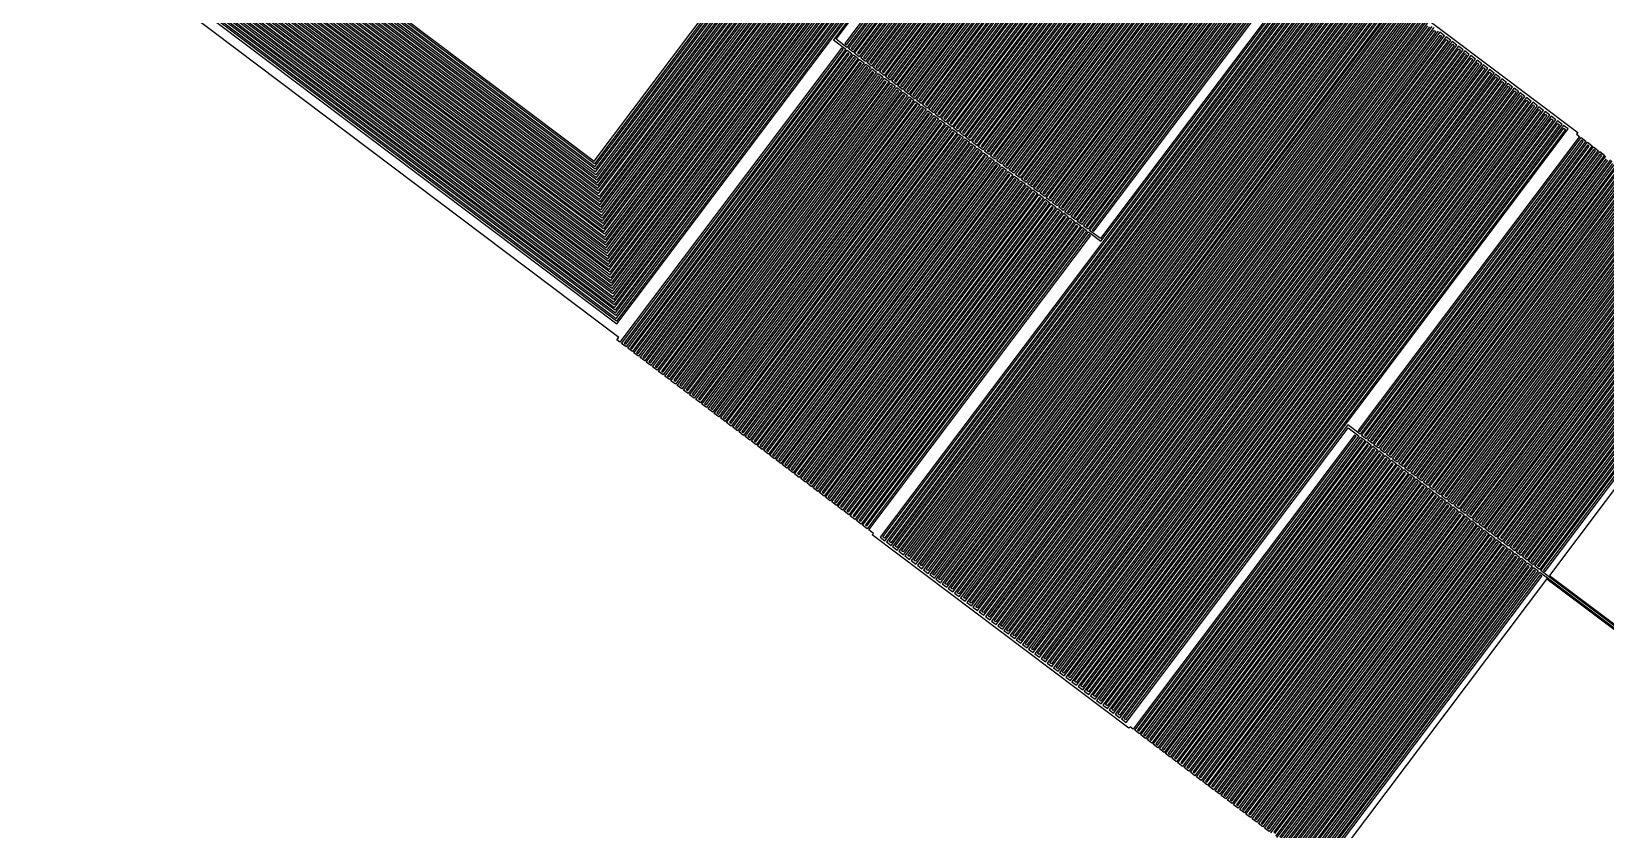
# Model space of a CAD drawing. Extents: x -2500 to 2500, y -2500 to 2500.
# Drawn here: x -1890 to -914, y 764 to 1258 of the extents above; entities that cross this region are included whole.
import ezdxf

# ---------------------------------------------------------------- set-up
doc = ezdxf.new("R2010")
doc.units = 0
doc.layers.add('L0D0', color=1, linetype='CONTINUOUS')

msp = doc.modelspace()

# ---------------------------------------------------------------- linework, layer by layer
at = {"layer": 'L0D0'}
for points in [[(-1881.919, 1344.277), (-1527.325, 1077.071), (-1260.119, 1431.665)], [(-1261.8, 1431.429), (-1527.561, 1078.752), (-1880.238, 1344.513)], [(-1878.558, 1344.749), (-1527.797, 1080.432), (-1263.48, 1431.193)], [(-1265.161, 1430.957), (-1528.033, 1082.113), (-1876.877, 1344.985)], [(-1875.197, 1345.222), (-1528.27, 1083.793), (-1266.841, 1430.72)], [(-1268.522, 1430.484), (-1528.506, 1085.474), (-1873.516, 1345.458)], [(-1871.836, 1345.694), (-1528.742, 1087.154), (-1270.202, 1430.248)], [(-1271.883, 1430.012), (-1528.978, 1088.835), (-1870.155, 1345.93)], [(-1868.475, 1346.166), (-1529.214, 1090.515), (-1273.563, 1429.776)], [(-1275.244, 1429.539), (-1529.451, 1092.196), (-1866.794, 1346.403)], [(-1865.114, 1346.639), (-1529.687, 1093.876), (-1276.924, 1429.303)], [(-1278.605, 1429.067), (-1529.923, 1095.557), (-1863.433, 1346.875)], [(-1861.753, 1347.111), (-1530.159, 1097.237), (-1280.285, 1428.831)], [(-1281.966, 1428.595), (-1530.395, 1098.918), (-1860.072, 1347.347)], [(-1858.391, 1347.583), (-1530.631, 1100.599), (-1283.647, 1428.359)], [(-1285.327, 1428.122), (-1530.868, 1102.279), (-1856.711, 1347.82)], [(-1855.03, 1348.056), (-1531.104, 1103.96), (-1287.008, 1427.886)], [(-1288.688, 1427.65), (-1531.34, 1105.64), (-1853.35, 1348.292)], [(-1851.669, 1348.528), (-1531.576, 1107.321), (-1290.369, 1427.414)], [(-1292.049, 1427.178), (-1531.812, 1109.001), (-1849.989, 1348.764)], [(-1848.308, 1349.001), (-1532.049, 1110.682), (-1293.73, 1426.941)], [(-1295.41, 1426.705), (-1532.285, 1112.362), (-1846.628, 1349.237)], [(-1844.947, 1349.473), (-1532.521, 1114.043), (-1297.091, 1426.469)], [(-1298.771, 1426.233), (-1532.757, 1115.723), (-1843.267, 1349.709)], [(-1841.586, 1349.945), (-1532.993, 1117.404), (-1300.452, 1425.997)], [(-1302.132, 1425.761), (-1533.229, 1119.084), (-1839.906, 1350.181)], [(-1838.225, 1350.418), (-1533.466, 1120.765), (-1303.813, 1425.524)], [(-1305.494, 1425.288), (-1533.702, 1122.446), (-1836.544, 1350.654)], [(-1834.864, 1350.89), (-1533.938, 1124.126), (-1307.174, 1425.052)], [(-1258.438, 1431.901), (-1393.125, 1253.167), (-1385.458, 1247.389), (-1522.792, 1065.141), (-1521.834, 1064.418), (-1384.499, 1246.667), (-1381.624, 1244.501), (-1518.958, 1062.252), (-1518, 1061.53), (-1380.666, 1243.778), (-1377.791, 1241.612), (-1515.125, 1059.363), (-1514.167, 1058.641), (-1376.832, 1240.89), (-1373.957, 1238.723), (-1511.292, 1056.475), (-1510.333, 1055.752), (-1372.999, 1238.001), (-1370.124, 1235.834), (-1507.458, 1053.586), (-1506.5, 1052.864), (-1369.166, 1235.112), (-1366.29, 1232.946), (-1503.625, 1050.697), (-1502.666, 1049.975), (-1365.332, 1232.224), (-1362.457, 1230.057), (-1499.791, 1047.808), (-1498.833, 1047.086), (-1361.499, 1229.335), (-1358.624, 1227.168), (-1495.958, 1044.92), (-1494.999, 1044.197), (-1357.665, 1226.446), (-1354.79, 1224.28), (-1492.124, 1042.031), (-1491.166, 1041.309), (-1353.832, 1223.557), (-1350.957, 1221.391), (-1488.291, 1039.142), (-1487.333, 1038.42), (-1349.998, 1220.669), (-1347.123, 1218.502), (-1484.457, 1036.254), (-1483.499, 1035.531), (-1346.165, 1217.78), (-1343.29, 1215.613), (-1480.624, 1033.365), (-1479.666, 1032.643), (-1342.331, 1214.891), (-1339.456, 1212.725), (-1476.791, 1030.476), (-1475.832, 1029.754), (-1338.498, 1212.003), (-1335.623, 1209.836), (-1472.957, 1027.587), (-1471.999, 1026.865), (-1334.665, 1209.114), (-1331.789, 1206.947), (-1469.124, 1024.699), (-1468.165, 1023.977), (-1330.831, 1206.225), (-1327.956, 1204.059), (-1465.29, 1021.81), (-1464.332, 1021.088), (-1326.998, 1203.336), (-1324.123, 1201.17), (-1461.457, 1018.921), (-1460.498, 1018.199), (-1323.164, 1200.448), (-1320.289, 1198.281), (-1457.623, 1016.033), (-1456.665, 1015.31), (-1319.331, 1197.559), (-1316.456, 1195.392), (-1453.79, 1013.144), (-1452.831, 1012.422), (-1315.497, 1194.67), (-1312.622, 1192.504), (-1449.956, 1010.255), (-1448.998, 1009.533), (-1311.664, 1191.782), (-1308.789, 1189.615), (-1446.123, 1007.366), (-1445.165, 1006.644), (-1307.83, 1188.893), (-1304.955, 1186.726), (-1442.289, 1004.478), (-1441.331, 1003.756), (-1303.997, 1186.004), (-1301.122, 1183.838), (-1438.456, 1001.589), (-1437.498, 1000.867), (-1300.163, 1183.115), (-1297.288, 1180.949), (-1434.623, 998.7), (-1433.664, 997.978), (-1296.33, 1180.227), (-1293.455, 1178.06), (-1430.789, 995.812), (-1429.831, 995.089), (-1292.497, 1177.338), (-1289.621, 1175.171), (-1426.956, 992.923), (-1425.997, 992.201), (-1288.663, 1174.449), (-1285.788, 1172.283), (-1423.122, 990.034), (-1422.164, 989.312), (-1284.83, 1171.561), (-1281.955, 1169.394), (-1419.289, 987.145), (-1418.33, 986.423), (-1280.996, 1168.672), (-1278.121, 1166.505), (-1415.455, 984.257), (-1414.497, 983.535), (-1277.163, 1165.783), (-1274.288, 1163.617), (-1411.622, 981.368), (-1410.664, 980.646), (-1273.329, 1162.894), (-1270.454, 1160.728), (-1407.788, 978.479), (-1406.83, 977.757), (-1269.496, 1160.006), (-1266.621, 1157.839), (-1403.955, 975.591), (-1402.997, 974.868), (-1265.662, 1157.117), (-1262.787, 1154.95), (-1400.122, 972.702), (-1399.163, 971.98), (-1261.829, 1154.228), (-1258.954, 1152.062), (-1396.288, 969.813), (-1395.33, 969.091), (-1257.996, 1151.34), (-1255.12, 1149.173), (-1392.455, 966.924), (-1391.496, 966.202), (-1254.162, 1148.451), (-1251.287, 1146.284), (-1388.621, 964.036), (-1387.663, 963.314), (-1250.329, 1145.562), (-1247.454, 1143.396), (-1384.788, 961.147), (-1383.829, 960.425), (-1246.495, 1142.673), (-1243.62, 1140.507), (-1380.954, 958.258), (-1379.996, 957.536), (-1242.662, 1139.785), (-1239.787, 1137.618), (-1377.121, 955.37), (-1376.162, 954.647), (-1238.828, 1136.896), (-1235.953, 1134.73), (-1373.287, 952.481), (-1372.329, 951.759), (-1234.995, 1134.007), (-1227.328, 1128.23), (-1089.633, 1310.958)], [(-1247.401, 1430.596), (-1384.736, 1248.348), (-1391.444, 1253.403), (-1256.758, 1432.138)], [(-1248.596, 1432.999), (-1385.93, 1250.75), (-1384.972, 1250.028), (-1247.638, 1432.277)], [(-1243.568, 1427.708), (-1380.902, 1245.459), (-1383.777, 1247.625), (-1246.443, 1429.874)], [(-1244.762, 1430.11), (-1382.097, 1247.862), (-1381.138, 1247.139), (-1243.804, 1429.388)], [(-1239.734, 1424.819), (-1377.069, 1242.57), (-1379.944, 1244.737), (-1242.61, 1426.985)], [(-1240.929, 1427.222), (-1378.263, 1244.973), (-1377.305, 1244.251), (-1239.971, 1426.499)], [(-1308.855, 1424.816), (-1534.174, 1125.807), (-1833.183, 1351.126)], [(-1831.503, 1351.362), (-1534.41, 1127.487), (-1310.535, 1424.58)], [(-1312.216, 1424.343), (-1534.647, 1129.168), (-1829.822, 1351.599)], [(-1828.142, 1351.835), (-1534.883, 1130.848), (-1313.896, 1424.107)], [(-1315.577, 1423.871), (-1535.119, 1132.529), (-1826.461, 1352.071)], [(-1824.781, 1352.307), (-1535.355, 1134.209), (-1317.257, 1423.635)], [(-1318.938, 1423.399), (-1535.591, 1135.89), (-1823.1, 1352.543)], [(-1821.42, 1352.779), (-1535.827, 1137.57), (-1320.618, 1423.163)], [(-1322.299, 1422.926), (-1536.064, 1139.251), (-1819.739, 1353.016)], [(-1818.058, 1353.252), (-1536.3, 1140.932), (-1323.98, 1422.69)], [(-1325.66, 1422.454), (-1536.536, 1142.612), (-1816.378, 1353.488)], [(-1814.697, 1353.724), (-1536.772, 1144.293), (-1327.341, 1422.218)], [(-1329.021, 1421.982), (-1537.008, 1145.973), (-1813.017, 1353.96)], [(-1811.336, 1354.197), (-1537.245, 1147.654), (-1330.702, 1421.745)], [(-1332.382, 1421.509), (-1537.481, 1149.334), (-1809.656, 1354.433)], [(-1807.975, 1354.669), (-1537.717, 1151.015), (-1334.063, 1421.273)], [(-1335.743, 1421.037), (-1537.953, 1152.695), (-1806.295, 1354.905)], [(-1804.614, 1355.141), (-1538.189, 1154.376), (-1337.424, 1420.801)], [(-1339.104, 1420.564), (-1538.426, 1156.056), (-1802.934, 1355.378)], [(-1801.253, 1355.614), (-1538.662, 1157.737), (-1340.785, 1420.328)], [(-1342.465, 1420.092), (-1538.898, 1159.417), (-1799.573, 1355.85)], [(-1797.892, 1356.086), (-1539.134, 1161.098), (-1344.146, 1419.856)], [(-1345.827, 1419.62), (-1539.37, 1162.779), (-1796.211, 1356.322)], [(-1794.531, 1356.558), (-1539.606, 1164.459), (-1347.507, 1419.384)], [(-1349.188, 1419.147), (-1539.843, 1166.14), (-1792.85, 1356.795)], [(-1791.17, 1357.031), (-1540.079, 1167.82), (-1350.868, 1418.911)], [(-1352.549, 1418.675), (-1540.315, 1169.501), (-1789.489, 1357.267)], [(-1787.809, 1357.503), (-1540.551, 1171.181), (-1354.229, 1418.439)], [(-1355.91, 1418.203), (-1540.787, 1172.862), (-1786.128, 1357.739)], [(-1784.448, 1357.976), (-1541.024, 1174.542), (-1357.59, 1417.966)], [(-1359.271, 1417.73), (-1541.26, 1176.223), (-1782.767, 1358.212)], [(-1781.087, 1358.448), (-1541.496, 1177.903), (-1360.951, 1417.494)], [(-1235.901, 1421.93), (-1373.235, 1239.682), (-1376.11, 1241.848), (-1238.776, 1424.097)], [(-1237.096, 1424.333), (-1374.43, 1242.084), (-1373.471, 1241.362), (-1236.137, 1423.611)], [(-1232.068, 1419.041), (-1369.402, 1236.793), (-1372.277, 1238.959), (-1234.943, 1421.208)], [(-1233.262, 1421.444), (-1370.596, 1239.196), (-1369.638, 1238.473), (-1232.304, 1420.722)], [(-1228.234, 1416.153), (-1365.568, 1233.904), (-1368.443, 1236.071), (-1231.109, 1418.319)], [(-1229.429, 1418.555), (-1366.763, 1236.307), (-1365.804, 1235.585), (-1228.47, 1417.833)], [(-1224.401, 1413.264), (-1361.735, 1231.015), (-1364.61, 1233.182), (-1227.276, 1415.431)], [(-1225.595, 1415.667), (-1362.929, 1233.418), (-1361.971, 1232.696), (-1224.637, 1414.945)], [(-1220.567, 1410.375), (-1357.901, 1228.127), (-1360.776, 1230.293), (-1223.442, 1412.542)], [(-1221.762, 1412.778), (-1359.096, 1230.529), (-1358.138, 1229.807), (-1220.803, 1412.056)], [(-1216.734, 1407.487), (-1354.068, 1225.238), (-1356.943, 1227.404), (-1219.609, 1409.653)], [(-1217.928, 1409.889), (-1355.263, 1227.641), (-1354.304, 1226.918), (-1216.97, 1409.167)], [(-1212.9, 1404.598), (-1350.235, 1222.349), (-1353.11, 1224.516), (-1215.775, 1406.764)], [(-1214.095, 1407.001), (-1351.429, 1224.752), (-1350.471, 1224.03), (-1213.137, 1406.278)], [(-1209.067, 1401.709), (-1346.401, 1219.461), (-1349.276, 1221.627), (-1211.942, 1403.876)], [(-1210.261, 1404.112), (-1347.596, 1221.863), (-1346.637, 1221.141), (-1209.303, 1403.39)], [(-1205.233, 1398.82), (-1342.568, 1216.572), (-1345.443, 1218.738), (-1208.109, 1400.987)], [(-1206.428, 1401.223), (-1343.762, 1218.975), (-1342.804, 1218.252), (-1205.47, 1400.501)], [(-1201.4, 1395.932), (-1338.734, 1213.683), (-1341.609, 1215.85), (-1204.275, 1398.098)], [(-1202.595, 1398.334), (-1339.929, 1216.086), (-1338.97, 1215.364), (-1201.636, 1397.612)], [(-1197.567, 1393.043), (-1334.901, 1210.794), (-1337.776, 1212.961), (-1200.442, 1395.21)], [(-1198.761, 1395.446), (-1336.095, 1213.197), (-1335.137, 1212.475), (-1197.803, 1394.724)], [(-1193.733, 1390.154), (-1331.067, 1207.906), (-1333.942, 1210.072), (-1196.608, 1392.321)], [(-1194.928, 1392.557), (-1332.262, 1210.308), (-1331.303, 1209.586), (-1193.969, 1391.835)], [(-1189.9, 1387.266), (-1327.234, 1205.017), (-1330.109, 1207.183), (-1192.775, 1389.432)], [(-1191.094, 1389.668), (-1328.428, 1207.42), (-1327.47, 1206.698), (-1190.136, 1388.946)], [(-1186.066, 1384.377), (-1323.4, 1202.128), (-1326.275, 1204.295), (-1188.941, 1386.543)], [(-1187.261, 1386.78), (-1324.595, 1204.531), (-1323.637, 1203.809), (-1186.302, 1386.057)], [(-1182.233, 1381.488), (-1319.567, 1199.24), (-1322.442, 1201.406), (-1185.108, 1383.655)], [(-1183.427, 1383.891), (-1320.761, 1201.642), (-1319.803, 1200.92), (-1182.469, 1383.169)], [(-1178.399, 1378.599), (-1315.733, 1196.351), (-1318.609, 1198.517), (-1181.274, 1380.766)], [(-1179.594, 1381.002), (-1316.928, 1198.754), (-1315.97, 1198.031), (-1178.635, 1380.28)], [(-1174.566, 1375.711), (-1311.9, 1193.462), (-1314.775, 1195.629), (-1177.441, 1377.877)], [(-1175.76, 1378.113), (-1313.095, 1195.865), (-1312.136, 1195.143), (-1174.802, 1377.391)], [(-1170.732, 1372.822), (-1308.067, 1190.573), (-1310.942, 1192.74), (-1173.607, 1374.989)], [(-1171.927, 1375.225), (-1309.261, 1192.976), (-1308.303, 1192.254), (-1170.969, 1374.503)], [(-1166.899, 1369.933), (-1304.233, 1187.685), (-1307.108, 1189.851), (-1169.774, 1372.1)], [(-1168.093, 1372.336), (-1305.428, 1190.087), (-1304.469, 1189.365), (-1167.135, 1371.614)], [(-1163.065, 1367.045), (-1300.4, 1184.796), (-1303.275, 1186.963), (-1165.941, 1369.211)], [(-1164.26, 1369.447), (-1301.594, 1187.199), (-1300.636, 1186.477), (-1163.302, 1368.725)], [(-1159.232, 1364.156), (-1296.566, 1181.907), (-1299.441, 1184.074), (-1162.107, 1366.322)], [(-1160.427, 1366.559), (-1297.761, 1184.31), (-1296.802, 1183.588), (-1159.468, 1365.836)], [(-1155.399, 1361.267), (-1292.733, 1179.019), (-1295.608, 1181.185), (-1158.274, 1363.434)], [(-1156.593, 1363.67), (-1293.927, 1181.421), (-1292.969, 1180.699), (-1155.635, 1362.948)], [(-1151.565, 1358.378), (-1288.899, 1176.13), (-1291.774, 1178.296), (-1154.44, 1360.545)], [(-1152.76, 1360.781), (-1290.094, 1178.533), (-1289.135, 1177.81), (-1151.801, 1360.059)], [(-1147.732, 1355.49), (-1285.066, 1173.241), (-1287.941, 1175.408), (-1150.607, 1357.656)], [(-1148.926, 1357.892), (-1286.26, 1175.644), (-1285.302, 1174.922), (-1147.968, 1357.17)], [(-1143.898, 1352.601), (-1281.232, 1170.352), (-1284.107, 1172.519), (-1146.773, 1354.768)], [(-1145.093, 1355.004), (-1282.427, 1172.755), (-1281.469, 1172.033), (-1144.134, 1354.282)], [(-1140.065, 1349.712), (-1277.399, 1167.464), (-1280.274, 1169.63), (-1142.94, 1351.879)], [(-1141.259, 1352.115), (-1278.593, 1169.866), (-1277.635, 1169.144), (-1140.301, 1351.393)], [(-1136.231, 1346.824), (-1273.566, 1164.575), (-1276.441, 1166.742), (-1139.106, 1348.99)], [(-1137.426, 1349.226), (-1274.76, 1166.978), (-1273.802, 1166.256), (-1136.467, 1348.504)], [(-1121.96, 761.59), (-984.626, 943.838), (-985.584, 944.561), (-1122.919, 762.312), (-1125.794, 764.478), (-988.459, 946.727), (-989.418, 947.449), (-1126.752, 765.201), (-1129.627, 767.367), (-992.293, 949.616), (-993.251, 950.338), (-1130.585, 768.089), (-1133.461, 770.256), (-996.126, 952.504), (-997.085, 953.227), (-1134.419, 770.978), (-1137.294, 773.145), (-999.96, 955.393), (-1000.918, 956.115), (-1138.252, 773.867), (-1141.127, 776.033), (-1003.793, 958.282), (-1004.752, 959.004), (-1142.086, 776.755), (-1144.961, 778.922), (-1007.627, 961.171), (-1008.585, 961.893), (-1145.919, 779.644), (-1148.794, 781.811), (-1011.46, 964.059), (-1012.419, 964.781), (-1149.753, 782.533), (-1152.628, 784.699), (-1015.294, 966.948), (-1016.252, 967.67), (-1153.586, 785.422), (-1156.461, 787.588), (-1019.127, 969.837), (-1020.085, 970.559), (-1157.42, 788.31), (-1160.295, 790.477), (-1022.96, 972.725), (-1023.919, 973.448), (-1161.253, 791.199), (-1164.128, 793.366), (-1026.794, 975.614), (-1027.752, 976.336), (-1165.086, 794.088), (-1167.962, 796.254), (-1030.627, 978.503), (-1031.586, 979.225), (-1168.92, 796.976), (-1171.795, 799.143), (-1034.461, 981.392), (-1035.419, 982.114), (-1172.753, 799.865), (-1175.628, 802.032), (-1038.294, 984.28), (-1039.253, 985.002), (-1176.587, 802.754), (-1179.462, 804.92), (-1042.128, 987.169), (-1043.086, 987.891), (-1180.42, 805.643), (-1183.295, 807.809), (-1045.961, 990.058), (-1046.92, 990.78), (-1184.254, 808.531), (-1187.129, 810.698), (-1049.795, 992.946), (-1050.753, 993.669), (-1188.087, 811.42), (-1190.962, 813.587), (-1053.628, 995.835), (-1054.586, 996.557), (-1191.921, 814.309), (-1194.796, 816.475), (-1057.462, 998.724), (-1058.42, 999.446), (-1195.754, 817.197), (-1198.629, 819.364), (-1061.295, 1001.613), (-1062.253, 1002.335), (-1199.588, 820.086), (-1202.463, 822.253), (-1065.128, 1004.501), (-1066.087, 1005.223), (-1203.421, 822.975), (-1206.296, 825.141), (-1068.962, 1007.39), (-1069.92, 1008.112), (-1207.254, 825.864), (-1209.171, 827.308), (-1209.893, 826.35), (-1368.982, 946.231), (-1368.259, 947.189), (-1371.134, 949.356), (-1233.8, 1131.605), (-1234.759, 1132.327), (-1372.093, 950.078), (-1374.968, 952.245), (-1237.634, 1134.493), (-1238.592, 1135.216), (-1375.926, 952.967), (-1378.801, 955.133), (-1241.467, 1137.382), (-1242.426, 1138.104), (-1379.76, 955.856), (-1382.635, 958.022), (-1245.301, 1140.271), (-1246.259, 1140.993), (-1383.593, 958.744), (-1386.468, 960.911), (-1249.134, 1143.159), (-1250.092, 1143.882), (-1387.427, 961.633), (-1390.302, 963.8), (-1252.968, 1146.048), (-1253.926, 1146.77), (-1391.26, 964.522), (-1394.135, 966.688), (-1256.801, 1148.937), (-1257.759, 1149.659), (-1395.094, 967.41), (-1397.969, 969.577), (-1260.634, 1151.826), (-1261.593, 1152.548), (-1398.927, 970.299), (-1401.802, 972.466), (-1264.468, 1154.714), (-1265.426, 1155.436), (-1402.76, 973.188), (-1405.636, 975.354), (-1268.301, 1157.603), (-1269.26, 1158.325), (-1406.594, 976.077), (-1409.469, 978.243), (-1272.135, 1160.492), (-1273.093, 1161.214), (-1410.427, 978.965), (-1413.302, 981.132), (-1275.968, 1163.38), (-1276.927, 1164.103), (-1414.261, 981.854), (-1417.136, 984.021), (-1279.802, 1166.269), (-1280.76, 1166.991), (-1418.094, 984.743), (-1420.969, 986.909), (-1283.635, 1169.158), (-1284.593, 1169.88), (-1421.928, 987.631), (-1424.803, 989.798), (-1287.469, 1172.047), (-1288.427, 1172.769), (-1425.761, 990.52), (-1428.636, 992.687), (-1291.302, 1174.935), (-1292.26, 1175.657), (-1429.595, 993.409), (-1432.47, 995.575), (-1295.135, 1177.824), (-1296.094, 1178.546), (-1433.428, 996.298), (-1436.303, 998.464), (-1298.969, 1180.713), (-1299.927, 1181.435), (-1437.261, 999.186), (-1440.137, 1001.353), (-1302.802, 1183.601), (-1303.761, 1184.324), (-1441.095, 1002.075), (-1443.97, 1004.242), (-1306.636, 1186.49), (-1307.594, 1187.212), (-1444.928, 1004.964), (-1447.803, 1007.13), (-1310.469, 1189.379), (-1311.428, 1190.101), (-1448.762, 1007.852), (-1451.637, 1010.019), (-1314.303, 1192.268), (-1315.261, 1192.99), (-1452.595, 1010.741), (-1455.47, 1012.908), (-1318.136, 1195.156), (-1319.095, 1195.878), (-1456.429, 1013.63), (-1459.304, 1015.796), (-1321.97, 1198.045), (-1322.928, 1198.767), (-1460.262, 1016.519), (-1463.137, 1018.685), (-1325.803, 1200.934), (-1326.761, 1201.656), (-1464.096, 1019.407), (-1466.971, 1021.574), (-1329.637, 1203.822), (-1330.595, 1204.545), (-1467.929, 1022.296), (-1470.804, 1024.463), (-1333.47, 1206.711), (-1334.428, 1207.433), (-1471.763, 1025.185), (-1474.638, 1027.351), (-1337.303, 1209.6), (-1338.262, 1210.322), (-1475.596, 1028.073), (-1478.471, 1030.24), (-1341.137, 1212.489), (-1342.095, 1213.211), (-1479.429, 1030.962), (-1482.305, 1033.129), (-1344.97, 1215.377), (-1345.929, 1216.099), (-1483.263, 1033.851), (-1486.138, 1036.017), (-1348.804, 1218.266), (-1349.762, 1218.988), (-1487.096, 1036.74), (-1489.971, 1038.906), (-1352.637, 1221.155), (-1353.596, 1221.877), (-1490.93, 1039.628), (-1493.805, 1041.795), (-1356.471, 1224.043), (-1357.429, 1224.766), (-1494.763, 1042.517), (-1497.638, 1044.683), (-1360.304, 1226.932), (-1361.262, 1227.654), (-1498.597, 1045.406), (-1501.472, 1047.572), (-1364.138, 1229.821), (-1365.096, 1230.543), (-1502.43, 1048.294), (-1505.305, 1050.461), (-1367.971, 1232.71), (-1368.929, 1233.432), (-1506.264, 1051.183), (-1509.139, 1053.35), (-1371.804, 1235.598), (-1372.763, 1236.32), (-1510.097, 1054.072), (-1512.972, 1056.238), (-1375.638, 1238.487), (-1376.596, 1239.209), (-1513.93, 1056.961), (-1516.806, 1059.127), (-1379.471, 1241.376), (-1380.43, 1242.098), (-1517.764, 1059.849), (-1520.639, 1062.016), (-1383.305, 1244.264), (-1384.263, 1244.987), (-1521.597, 1062.738), (-1524.472, 1064.904), (-1387.138, 1247.153), (-1388.097, 1247.875), (-1525.431, 1065.627), (-1527.348, 1067.071), (-1526.144, 1068.668), (-1890.322, 1343.096)], [(-1132.398, 1343.935), (-1269.732, 1161.686), (-1272.607, 1163.853), (-1135.273, 1346.101)], [(-1133.592, 1346.338), (-1270.927, 1164.089), (-1269.968, 1163.367), (-1132.634, 1345.615)], [(-1128.564, 1341.046), (-1265.899, 1158.798), (-1268.774, 1160.964), (-1131.439, 1343.213)], [(-1129.759, 1343.449), (-1267.093, 1161.2), (-1266.135, 1160.478), (-1128.801, 1342.727)], [(-1124.731, 1338.157), (-1262.065, 1155.909), (-1264.94, 1158.075), (-1127.606, 1340.324)], [(-1125.926, 1340.56), (-1263.26, 1158.312), (-1262.301, 1157.589), (-1124.967, 1339.838)], [(-1120.898, 1335.269), (-1258.232, 1153.02), (-1261.107, 1155.187), (-1123.773, 1337.435)], [(-1122.092, 1337.671), (-1259.426, 1155.423), (-1258.468, 1154.701), (-1121.134, 1336.949)], [(-1117.064, 1332.38), (-1254.398, 1150.131), (-1257.273, 1152.298), (-1119.939, 1334.547)], [(-1118.259, 1334.783), (-1255.593, 1152.534), (-1254.634, 1151.812), (-1117.3, 1334.061)], [(-1113.231, 1329.491), (-1250.565, 1147.243), (-1253.44, 1149.409), (-1116.106, 1331.658)], [(-1114.425, 1331.894), (-1251.759, 1149.645), (-1250.801, 1148.923), (-1113.467, 1331.172)], [(-1109.397, 1326.603), (-1246.731, 1144.354), (-1249.606, 1146.521), (-1112.272, 1328.769)], [(-1110.592, 1329.005), (-1247.926, 1146.757), (-1246.968, 1146.035), (-1109.633, 1328.283)], [(-1105.564, 1323.714), (-1242.898, 1141.465), (-1245.773, 1143.632), (-1108.439, 1325.88)], [(-1106.758, 1326.117), (-1244.092, 1143.868), (-1243.134, 1143.146), (-1105.8, 1325.394)], [(-1101.73, 1320.825), (-1239.064, 1138.577), (-1241.94, 1140.743), (-1104.605, 1322.992)], [(-1102.925, 1323.228), (-1240.259, 1140.979), (-1239.301, 1140.257), (-1101.966, 1322.506)], [(-1097.897, 1317.936), (-1235.231, 1135.688), (-1238.106, 1137.854), (-1100.772, 1320.103)], [(-1099.091, 1320.339), (-1236.426, 1138.091), (-1235.467, 1137.368), (-1098.133, 1319.617)], [(-1088.674, 1310.236), (-1364.065, 944.78), (-1361.19, 942.613), (-1085.799, 1308.069)], [(-1086.035, 1309.75), (-1361.426, 944.294), (-1362.384, 945.016), (-1086.994, 1310.472)], [(-1089.869, 1312.638), (-1227.564, 1129.91), (-1234.273, 1134.966), (-1096.938, 1317.214)], [(-1095.258, 1317.451), (-1232.592, 1135.202), (-1231.634, 1134.48), (-1094.3, 1316.728)], [(-1090.702, 1315.52), (-931.614, 1195.639), (-932.336, 1194.68), (-930.42, 1193.236), (-1067.754, 1010.987), (-1066.795, 1010.265), (-929.461, 1192.514), (-926.586, 1190.347), (-1063.92, 1008.099), (-1062.962, 1007.376), (-925.628, 1189.625), (-922.753, 1187.458), (-1060.087, 1005.21), (-1059.128, 1004.488), (-921.794, 1186.736), (-918.919, 1184.57), (-1056.253, 1002.321), (-1055.295, 1001.599), (-917.961, 1183.848), (-915.086, 1181.681), (-1052.42, 999.432), (-1051.462, 998.71), (-914.127, 1180.959)], [(-1084.841, 1307.347), (-1360.231, 941.891), (-1357.356, 939.725), (-1081.966, 1305.18)], [(-1082.202, 1306.861), (-1357.592, 941.405), (-1358.551, 942.127), (-1083.16, 1307.583)], [(-1081.007, 1304.458), (-1356.398, 939.002), (-1353.523, 936.836), (-1078.132, 1302.292)], [(-1078.368, 1303.972), (-1353.759, 938.517), (-1354.717, 939.239), (-1079.327, 1304.694)], [(-1077.174, 1301.569), (-1352.564, 936.114), (-1349.689, 933.947), (-1074.299, 1299.403)], [(-1074.535, 1301.083), (-1349.926, 935.628), (-1350.884, 936.35), (-1075.493, 1301.806)], [(-1073.34, 1298.681), (-1348.731, 933.225), (-1345.856, 931.059), (-1070.465, 1296.514)], [(-1070.702, 1298.195), (-1346.092, 932.739), (-1347.05, 933.461), (-1071.66, 1298.917)], [(-1069.507, 1295.792), (-1344.898, 930.336), (-1342.022, 928.17), (-1066.632, 1293.625)], [(-1066.868, 1295.306), (-1342.259, 929.85), (-1343.217, 930.573), (-1067.826, 1296.028)], [(-1065.674, 1292.903), (-1341.064, 927.448), (-1338.189, 925.281), (-1062.798, 1290.737)], [(-1063.035, 1292.417), (-1338.425, 926.962), (-1339.384, 927.684), (-1063.993, 1293.139)], [(-1061.84, 1290.015), (-1337.231, 924.559), (-1334.356, 922.392), (-1058.965, 1287.848)], [(-1059.201, 1289.529), (-1334.592, 924.073), (-1335.55, 924.795), (-1060.16, 1290.251)], [(-1058.007, 1287.126), (-1333.397, 921.67), (-1330.522, 919.504), (-1055.132, 1284.959)], [(-1055.368, 1286.64), (-1330.758, 921.184), (-1331.717, 921.906), (-1056.326, 1287.362)], [(-1054.173, 1284.237), (-1329.564, 918.782), (-1326.689, 916.615), (-1051.298, 1282.071)], [(-1051.534, 1283.751), (-1326.925, 918.296), (-1327.883, 919.018), (-1052.493, 1284.473)], [(-1050.34, 1281.348), (-1325.73, 915.893), (-1322.855, 913.726), (-1047.465, 1279.182)], [(-1047.701, 1280.862), (-1323.091, 915.407), (-1324.05, 916.129), (-1048.659, 1281.585)], [(-1043.867, 1277.974), (-1319.258, 912.518), (-1320.216, 913.24), (-1044.826, 1278.696)], [(-1046.506, 1278.46), (-1321.897, 913.004), (-1319.022, 910.838), (-1043.631, 1276.293)], [(-1042.673, 1275.571), (-1318.063, 910.115), (-1315.188, 907.949), (-1039.798, 1273.404)], [(-1040.034, 1275.085), (-1315.425, 909.629), (-1316.383, 910.352), (-1040.992, 1275.807)], [(-1038.839, 1272.682), (-1314.23, 907.227), (-1311.355, 905.06), (-1035.964, 1270.516)], [(-1036.201, 1272.196), (-1311.591, 906.741), (-1312.549, 907.463), (-1037.159, 1272.918)], [(-1035.006, 1269.794), (-1310.397, 904.338), (-1307.521, 902.171), (-1032.131, 1267.627)], [(-1032.367, 1269.308), (-1307.758, 903.852), (-1308.716, 904.574), (-1033.325, 1270.03)], [(-1031.173, 1266.905), (-1306.563, 901.449), (-1303.688, 899.283), (-1028.297, 1264.738)], [(-1028.534, 1266.419), (-1303.924, 900.963), (-1304.883, 901.685), (-1029.492, 1267.141)], [(-1027.339, 1264.016), (-1302.73, 898.561), (-1299.855, 896.394), (-1024.464, 1261.85)], [(-1024.7, 1263.53), (-1300.091, 898.075), (-1301.049, 898.797), (-1025.659, 1264.252)], [(-1023.506, 1261.127), (-1298.896, 895.672), (-1296.021, 893.505), (-1020.631, 1258.961), (-1019.672, 1258.239), (-1295.063, 892.783), (-1292.188, 890.617), (-1016.797, 1256.072), (-1015.839, 1255.35), (-1291.229, 889.894), (-1288.354, 887.728), (-1012.964, 1253.183), (-1012.005, 1252.461), (-1287.396, 887.006), (-1284.521, 884.839), (-1009.13, 1250.295), (-1008.172, 1249.573), (-1283.562, 884.117), (-1280.687, 881.95), (-1005.297, 1247.406), (-1004.338, 1246.684), (-1279.729, 881.228), (-1276.854, 879.062), (-1001.463, 1244.517), (-1000.505, 1243.795), (-1275.895, 878.34), (-1273.02, 876.173), (-997.63, 1241.629), (-996.671, 1240.906), (-1272.062, 875.451), (-1269.187, 873.284), (-993.796, 1238.74), (-992.838, 1238.018), (-1268.229, 872.562), (-1265.353, 870.396), (-989.963, 1235.851), (-989.005, 1235.129), (-1264.395, 869.673), (-1261.52, 867.507), (-986.129, 1232.962), (-985.171, 1232.24), (-1260.562, 866.785), (-1257.687, 864.618), (-982.296, 1230.074), (-981.338, 1229.352), (-1256.728, 863.896), (-1253.853, 861.729), (-978.463, 1227.185), (-977.504, 1226.463), (-1252.895, 861.007), (-1250.02, 858.841), (-974.629, 1224.296), (-973.671, 1223.574), (-1249.061, 858.119), (-1246.186, 855.952), (-970.796, 1221.408), (-969.837, 1220.685), (-1245.228, 855.23), (-1242.353, 853.063), (-966.962, 1218.519), (-966.004, 1217.797), (-1241.394, 852.341), (-1238.519, 850.175), (-963.129, 1215.63), (-962.17, 1214.908), (-1237.561, 849.452), (-1234.686, 847.286), (-959.295, 1212.741), (-958.337, 1212.019), (-1233.728, 846.564), (-1230.852, 844.397), (-955.462, 1209.853), (-954.504, 1209.131), (-1229.894, 843.675), (-1227.019, 841.508), (-951.628, 1206.964), (-950.67, 1206.242), (-1226.061, 840.786), (-1223.186, 838.62), (-947.795, 1204.075), (-946.837, 1203.353), (-1222.227, 837.898), (-1219.352, 835.731), (-943.962, 1201.187), (-943.003, 1200.464), (-1218.394, 835.009), (-1215.519, 832.842), (-940.128, 1198.298), (-939.17, 1197.576), (-1214.56, 832.12), (-1211.685, 829.954), (-1073.99, 1012.681), (-1067.281, 1007.626), (-1204.616, 825.378), (-1203.657, 824.655), (-1066.323, 1006.904), (-1063.448, 1004.737), (-1200.782, 822.489), (-1199.824, 821.767), (-1062.49, 1004.015), (-1059.614, 1001.849), (-1196.949, 819.6), (-1195.99, 818.878), (-1058.656, 1001.127), (-1055.781, 998.96), (-1193.115, 816.711), (-1192.157, 815.989), (-1054.823, 998.238), (-1051.948, 996.071), (-1189.282, 813.823), (-1188.323, 813.101), (-1050.989, 995.349), (-1048.114, 993.183), (-1185.448, 810.934), (-1184.49, 810.212), (-1047.156, 992.46), (-1044.281, 990.294), (-1181.615, 808.045), (-1180.656, 807.323), (-1043.322, 989.572), (-1040.447, 987.405), (-1177.781, 805.157), (-1176.823, 804.434), (-1039.489, 986.683), (-1036.614, 984.516), (-1173.948, 802.268), (-1172.99, 801.546), (-1035.655, 983.794), (-1032.78, 981.628), (-1170.114, 799.379), (-1169.156, 798.657), (-1031.822, 980.906), (-1028.947, 978.739), (-1166.281, 796.49), (-1165.323, 795.768), (-1027.988, 978.017), (-1025.113, 975.85), (-1162.448, 793.602), (-1161.489, 792.88), (-1024.155, 975.128), (-1021.28, 972.962), (-1158.614, 790.713), (-1157.656, 789.991), (-1020.322, 972.239), (-1017.446, 970.073), (-1154.781, 787.824), (-1153.822, 787.102), (-1016.488, 969.351), (-1013.613, 967.184), (-1150.947, 784.936), (-1149.989, 784.213), (-1012.655, 966.462), (-1009.78, 964.295), (-1147.114, 782.047), (-1146.155, 781.325), (-1008.821, 963.573), (-1005.946, 961.407), (-1143.28, 779.158), (-1142.322, 778.436), (-1004.988, 960.685), (-1002.113, 958.518), (-1139.447, 776.269), (-1138.489, 775.547), (-1001.154, 957.796), (-998.279, 955.629), (-1135.613, 773.381), (-1134.655, 772.659), (-997.321, 954.907), (-994.446, 952.741), (-1131.78, 770.492), (-1130.822, 769.77), (-993.487, 952.018), (-990.612, 949.852), (-1127.947, 767.603), (-1126.988, 766.881), (-989.654, 949.13), (-986.779, 946.963), (-1124.113, 764.715), (-1123.155, 763.992), (-985.821, 946.241), (-982.945, 944.075), (-1120.28, 761.826)], [(-1020.867, 1260.641), (-1296.257, 895.186), (-1297.216, 895.908), (-1021.825, 1261.364)], [(-913.891, 1179.278), (-1051.225, 997.03), (-1054.1, 999.196), (-916.766, 1181.445), (-917.725, 1182.167), (-1055.059, 999.918), (-1057.934, 1002.085), (-920.6, 1184.334), (-921.558, 1185.056), (-1058.892, 1002.807), (-1061.767, 1004.974), (-924.433, 1187.222), (-925.392, 1187.944), (-1062.726, 1005.696), (-1065.601, 1007.862), (-928.267, 1190.111), (-929.225, 1190.833), (-1066.559, 1008.585), (-1074.226, 1014.362), (-1211.921, 831.634), (-1212.88, 832.356), (-937.489, 1197.812), (-940.364, 1199.978), (-1215.755, 834.523), (-1216.713, 835.245), (-941.323, 1200.701), (-944.198, 1202.867), (-1219.588, 837.412), (-1220.547, 838.134), (-945.156, 1203.589), (-948.031, 1205.756), (-1223.422, 840.3), (-1224.38, 841.022), (-948.99, 1206.478), (-951.865, 1208.645), (-1227.255, 843.189), (-1228.214, 843.911), (-952.823, 1209.367), (-955.698, 1211.533), (-1231.089, 846.078), (-1232.047, 846.8), (-956.656, 1212.256), (-959.532, 1214.422), (-1234.922, 848.966), (-1235.88, 849.689), (-960.49, 1215.144), (-963.365, 1217.311), (-1238.756, 851.855), (-1239.714, 852.577), (-964.323, 1218.033), (-967.198, 1220.199), (-1242.589, 854.744), (-1243.547, 855.466), (-968.157, 1220.922), (-971.032, 1223.088), (-1246.422, 857.633), (-1247.381, 858.355), (-971.99, 1223.81), (-974.865, 1225.977), (-1250.256, 860.521), (-1251.214, 861.243), (-975.824, 1226.699), (-978.699, 1228.866), (-1254.089, 863.41), (-1255.048, 864.132), (-979.657, 1229.588), (-982.532, 1231.754), (-1257.923, 866.299), (-1258.881, 867.021), (-983.491, 1232.476), (-986.366, 1234.643), (-1261.756, 869.187), (-1262.715, 869.91), (-987.324, 1235.365), (-990.199, 1237.532), (-1265.59, 872.076), (-1266.548, 872.798), (-991.157, 1238.254), (-994.033, 1240.42), (-1269.423, 874.965), (-1270.381, 875.687), (-994.991, 1241.143), (-997.866, 1243.309), (-1273.257, 877.854), (-1274.215, 878.576), (-998.824, 1244.031), (-1001.699, 1246.198), (-1277.09, 880.742), (-1278.048, 881.464), (-1002.658, 1246.92), (-1005.533, 1249.087), (-1280.923, 883.631), (-1281.882, 884.353), (-1006.491, 1249.809), (-1009.366, 1251.975), (-1284.757, 886.52), (-1285.715, 887.242), (-1010.325, 1252.697), (-1013.2, 1254.864), (-1288.59, 889.408), (-1289.549, 890.131), (-1014.158, 1255.586), (-1017.033, 1257.753), (-1292.424, 892.297), (-1293.382, 893.019), (-1017.992, 1258.475)], [(-910.058, 1176.39), (-1047.392, 994.141), (-1050.267, 996.308), (-912.933, 1178.556)], [(-911.252, 1178.792), (-1048.586, 996.544), (-1047.628, 995.822), (-910.294, 1178.07)], [(-906.224, 1173.501), (-1043.558, 991.252), (-1046.434, 993.419), (-909.099, 1175.667)], [(-907.419, 1175.904), (-1044.753, 993.655), (-1043.795, 992.933), (-906.46, 1175.181)], [(-902.391, 1170.612), (-1039.725, 988.364), (-1042.6, 990.53), (-905.266, 1172.779)], [(-903.585, 1173.015), (-1040.92, 990.766), (-1039.961, 990.044), (-902.627, 1172.293)], [(-898.557, 1167.723), (-1035.892, 985.475), (-1038.767, 987.641), (-901.432, 1169.89)], [(-899.752, 1170.126), (-1037.086, 987.878), (-1036.128, 987.155), (-898.794, 1169.404)], [(-894.724, 1164.835), (-1032.058, 982.586), (-1034.933, 984.753), (-897.599, 1167.001)], [(-895.918, 1167.237), (-1033.253, 984.989), (-1032.294, 984.267), (-894.96, 1166.515)], [(-890.89, 1161.946), (-1028.225, 979.697), (-1031.1, 981.864), (-893.766, 1164.113)], [(-892.085, 1164.349), (-1029.419, 982.1), (-1028.461, 981.378), (-891.127, 1163.627)], [(-888.252, 1161.46), (-1025.586, 979.211), (-1024.627, 978.489), (-887.293, 1160.738)], [(-887.057, 1159.057), (-1024.391, 976.809), (-1027.266, 978.975), (-889.932, 1161.224)], [(-883.224, 1156.169), (-1020.558, 973.92), (-1023.433, 976.087), (-886.099, 1158.335)], [(-884.418, 1158.571), (-1021.752, 976.323), (-1020.794, 975.601), (-883.46, 1157.849)], [(-879.39, 1153.28), (-1016.724, 971.031), (-1019.599, 973.198), (-882.265, 1155.446)], [(-880.585, 1155.683), (-1017.919, 973.434), (-1016.961, 972.712), (-879.626, 1154.96)], [(-875.557, 1150.391), (-1012.891, 968.143), (-1015.766, 970.309), (-878.432, 1152.558)], [(-876.751, 1152.794), (-1014.085, 970.545), (-1013.127, 969.823), (-875.793, 1152.072)], [(-871.723, 1147.502), (-1009.057, 965.254), (-1011.933, 967.42), (-874.598, 1149.669)], [(-872.918, 1149.905), (-1010.252, 967.657), (-1009.294, 966.934), (-871.959, 1149.183)], [(-867.89, 1144.614), (-1005.224, 962.365), (-1008.099, 964.532), (-870.765, 1146.78)], [(-869.084, 1147.016), (-1006.419, 964.768), (-1005.46, 964.046), (-868.126, 1146.294)], [(-864.056, 1141.725), (-1001.391, 959.476), (-1004.266, 961.643), (-866.931, 1143.892)], [(-865.251, 1144.128), (-1002.585, 961.879), (-1001.627, 961.157), (-864.293, 1143.406)], [(-860.223, 1138.836), (-997.557, 956.588), (-1000.432, 958.754), (-863.098, 1141.003)], [(-861.417, 1141.239), (-998.752, 958.99), (-997.793, 958.268), (-860.459, 1140.517)], [(-856.389, 1135.948), (-993.724, 953.699), (-996.599, 955.866), (-859.265, 1138.114)], [(-857.584, 1138.35), (-994.918, 956.102), (-993.96, 955.38), (-856.626, 1137.628)], [(-852.556, 1133.059), (-989.89, 950.81), (-992.765, 952.977), (-855.431, 1135.225)], [(-853.751, 1135.462), (-991.085, 953.213), (-990.126, 952.491), (-852.792, 1134.739)], [(-848.723, 1130.17), (-986.057, 947.922), (-988.932, 950.088), (-851.598, 1132.337)], [(-849.917, 1132.573), (-987.251, 950.324), (-986.293, 949.602), (-848.959, 1131.851)], [(-844.889, 1127.281), (-982.223, 945.033), (-985.098, 947.199), (-847.764, 1129.448)], [(-846.084, 1129.684), (-983.418, 947.436), (-982.459, 946.713), (-845.125, 1128.962)], [(-841.056, 1124.393), (-978.39, 942.144), (-981.265, 944.311), (-843.931, 1126.559)], [(-842.25, 1126.796), (-979.584, 944.547), (-978.626, 943.825), (-841.292, 1126.073)], [(-837.222, 1121.504), (-974.556, 939.255), (-977.431, 941.422), (-840.097, 1123.671)], [(-838.417, 1123.907), (-975.751, 941.658), (-974.793, 940.936), (-837.458, 1123.185)], [(-833.389, 1118.615), (-970.723, 936.367), (-973.598, 938.533), (-836.264, 1120.782)], [(-834.583, 1121.018), (-971.917, 938.769), (-970.959, 938.047), (-833.625, 1120.296)], [(-829.555, 1115.727), (-966.889, 933.478), (-969.765, 935.645), (-832.43, 1117.893)], [(-830.75, 1118.129), (-968.084, 935.881), (-967.126, 935.159), (-829.791, 1117.407)], [(-825.722, 1112.838), (-963.056, 930.589), (-965.931, 932.756), (-828.597, 1115.004)], [(-826.916, 1115.241), (-964.251, 932.992), (-963.292, 932.27), (-825.958, 1114.518)], [(-821.888, 1109.949), (-959.223, 927.701), (-962.098, 929.867), (-824.763, 1112.116)], [(-823.083, 1112.352), (-960.417, 930.103), (-959.459, 929.381), (-822.125, 1111.63)], [(-818.055, 1107.061), (-955.389, 924.812), (-958.264, 926.978), (-820.93, 1109.227)], [(-819.249, 1109.463), (-956.584, 927.215), (-955.625, 926.492), (-818.291, 1108.741)], [(-589.64, 650.48), (-949.639, 920.479), (-949.639, 920.479), (-954.431, 924.09), (-817.097, 1106.338)], [(-815.416, 1106.575), (-952.75, 924.326), (-951.792, 923.604), (-814.458, 1105.852)], [(-811.583, 1103.686), (-949.157, 921.118), (-589.16, 651.12)], [(-1119.321, 761.104), (-981.987, 943.352), (-979.112, 941.186), (-1116.446, 758.937)], [(-1118.127, 758.701), (-980.793, 940.95), (-981.751, 941.672), (-1119.085, 759.423)], [(-1115.488, 758.215), (-978.154, 940.464), (-975.279, 938.297), (-1112.613, 756.048)], [(-1114.293, 755.812), (-976.959, 938.061), (-977.917, 938.783), (-1115.252, 756.534)], [(-1111.654, 755.326), (-974.32, 937.575), (-971.445, 935.408), (-1108.779, 753.16)], [(-1110.46, 752.924), (-973.126, 935.172), (-974.084, 935.894), (-1111.418, 753.646)], [(-1107.821, 752.438), (-970.487, 934.686), (-967.612, 932.52), (-1104.946, 750.271)], [(-1106.626, 750.035), (-969.292, 932.283), (-970.251, 933.006), (-1107.585, 750.757)], [(-1103.987, 749.549), (-966.653, 931.797), (-963.778, 929.631), (-1101.112, 747.382)], [(-1102.793, 747.146), (-965.459, 929.395), (-966.417, 930.117), (-1103.751, 747.868)], [(-1100.154, 746.66), (-962.82, 928.909), (-959.945, 926.742), (-1097.279, 744.494)], [(-1098.959, 744.257), (-961.625, 926.506), (-962.584, 927.228), (-1099.918, 744.98)], [(-1096.321, 743.771), (-958.986, 926.02), (-956.111, 923.854), (-1093.445, 741.605)], [(-1095.126, 741.369), (-957.792, 923.617), (-958.75, 924.34), (-1096.084, 742.091)], [(-1092.487, 740.883), (-955.153, 923.131), (-950.361, 919.52), (-1088.417, 736.313)], [(-1091.293, 738.48), (-953.958, 920.729), (-954.917, 921.451), (-1092.251, 739.202)], [(-590.84, 648.88), (-950.84, 918.88), (-950.36, 919.52), (-590.36, 649.52)]]:
    msp.add_lwpolyline(points, dxfattribs=at)

doc.saveas('drawing.dxf')
